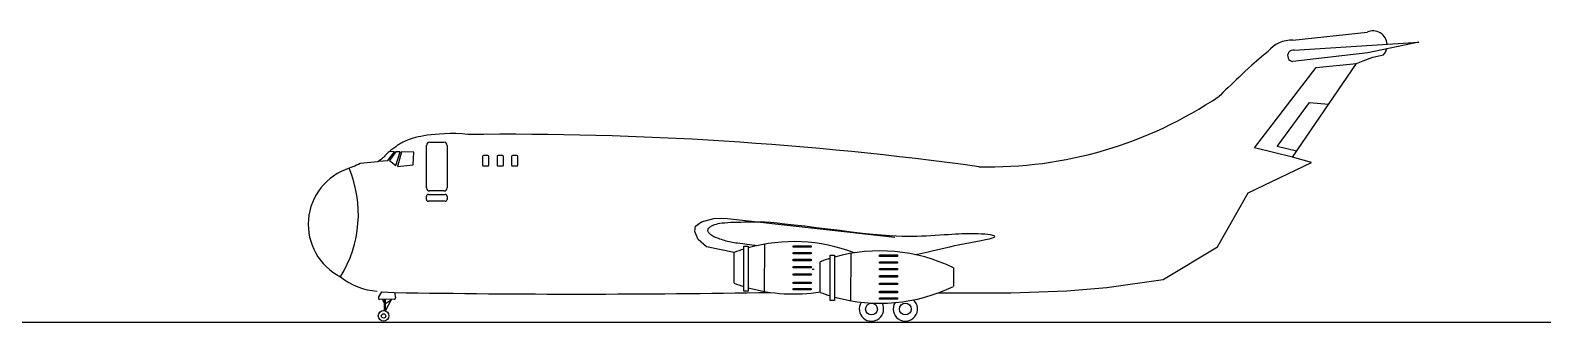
# Model space of a CAD drawing. Extents: x -166 to 11, y 0 to 66.
# Drawn here: x -99.52 to -50.92, y -0.05 to 9.34 of the extents above; entities that cross this region are included whole.
import ezdxf

# ---------------------------------------------------------------- set-up
doc = ezdxf.new("R2010")
doc.units = 0
doc.layers.get('0').update_dxf_attribs({"linetype": 'CONTINUOUS'})
doc.layers.add('AVION', color=7, linetype='CONTINUOUS')

# ---------------------------------------------------------------- blocks, each defined once
blk = doc.blocks.new('AVIO3_A')
for p, q in [((29.217, 9.023), (31.6, 9.281)), ((29.26, 8.703), (33.267, 8.959)), ((33.267, 8.959), (31.626, 8.618)), ((29.199, 5.264), (31.26, 8.281)), ((31.626, 8.618), (29.217, 8.34)), ((29.963, 8.148), (31.26, 8.281)), ((31.26, 8.281), (31.468, 8.364)), ((31.468, 8.364), (31.783, 8.475)), ((31.783, 8.475), (32.127, 8.555)), ((27.981, 5.568), (29.963, 8.148)), ((28.705, 5.61), (29.75, 7.018)), ((29.75, 7.018), (30.361, 6.965)), ((0.136, 5.165), (0.355, 5.441)), ((0.355, 5.441), (0.19, 5.452)), ((0.392, 5.441), (0.19, 5.156)), ((0.533, 5.441), (0.392, 5.441)), ((0.396, 5), (0.533, 5.441)), ((0.574, 5.441), (0.442, 4.966)), ((0.97, 5.425), (0.574, 5.441)), ((0.946, 5.024), (0.97, 5.425)), ((1.377, 4.285), (1.377, 5.647)), ((1.478, 5.747), (1.939, 5.747)), ((2.04, 5.647), (2.04, 4.285)), ((29.199, 5.264), (27.981, 5.568)), ((27.981, 5.568), (27.981, 5.568)), ((29.334, 5.461), (28.705, 5.61)), ((-0.162, 5.137), (0.136, 5.165)), ((0.19, 5.156), (0.396, 5)), ((0.442, 4.966), (0.946, 5.024)), ((3.181, 5.288), (3.181, 5.016)), ((3.354, 5.32), (3.212, 5.32)), ((3.212, 4.985), (3.354, 4.985)), ((3.386, 5.016), (3.386, 5.288)), ((3.646, 5.288), (3.646, 5.016)), ((3.819, 5.32), (3.677, 5.32)), ((3.677, 4.985), (3.819, 4.985)), ((3.851, 5.016), (3.851, 5.288)), ((4.111, 5.288), (4.111, 5.016)), ((4.284, 5.32), (4.142, 5.32)), ((4.142, 4.985), (4.284, 4.985)), ((4.315, 5.016), (4.315, 5.288)), ((27.781, 4.128), (29.813, 5.092)), ((29.813, 5.092), (29.199, 5.264)), ((1.377, 3.913), (1.377, 4.01)), ((1.44, 4.073), (1.977, 4.073)), ((1.939, 4.185), (1.478, 4.185)), ((2.04, 4.01), (2.04, 3.913)), ((26.793, 2.385), (27.781, 4.128)), ((1.977, 3.85), (1.44, 3.85)), ((10, 2.883), (10.022, 3.047)), ((10.022, 3.047), (10.217, 3.188)), ((10.217, 3.188), (10.608, 3.296)), ((10.608, 3.296), (10.866, 3.309)), ((10.866, 3.309), (11.05, 3.296)), ((11.05, 3.296), (16.426, 2.702)), ((10.111, 2.622), (10, 2.883)), ((10.379, 2.39), (10.111, 2.622)), ((12.241, 2.475), (12.23, 0.957)), ((11.259, 2.202), (10.379, 2.39)), ((11.259, 1.224), (11.259, 2.207)), ((11.579, 2.413), (11.716, 2.413)), ((11.579, 0.96), (11.579, 2.413)), ((11.716, 2.413), (11.716, 0.96)), ((13.157, 2.379), (13.157, 2.425)), ((13.74, 2.379), (13.157, 2.379)), ((13.157, 2.161), (13.157, 2.207)), ((13.74, 2.161), (13.157, 2.161)), ((13.157, 1.944), (13.157, 1.99)), ((13.74, 1.944), (13.157, 1.944)), ((13.168, 2.425), (13.74, 2.425)), ((13.168, 2.207), (13.74, 2.207)), ((13.168, 1.99), (13.74, 1.99)), ((13.74, 2.425), (13.74, 2.379)), ((13.74, 2.207), (13.74, 2.161)), ((13.74, 1.99), (13.74, 1.944)), ((14.352, 2.116), (14.49, 2.116)), ((14.352, 0.663), (14.352, 2.116)), ((14.49, 2.116), (14.49, 0.663)), ((15.014, 2.178), (15.003, 0.66)), ((15.93, 2.081), (15.93, 2.127)), ((16.513, 2.081), (15.93, 2.081)), ((15.941, 2.127), (16.513, 2.127)), ((16.513, 2.127), (16.513, 2.081)), ((25.045, 1.337), (26.793, 2.385)), ((13.157, 1.715), (13.157, 1.761)), ((13.74, 1.715), (13.157, 1.715)), ((13.157, 1.475), (13.157, 1.521)), ((13.74, 1.475), (13.157, 1.475)), ((13.168, 1.761), (13.74, 1.761)), ((13.168, 1.521), (13.74, 1.521)), ((13.74, 1.761), (13.74, 1.715)), ((13.74, 1.521), (13.74, 1.475)), ((13.83, 1.66), (13.773, 1.665)), ((14.032, 0.926), (14.032, 1.91)), ((15.93, 1.864), (15.93, 1.91)), ((16.513, 1.864), (15.93, 1.864)), ((15.93, 1.647), (15.93, 1.693)), ((16.513, 1.647), (15.93, 1.647)), ((15.93, 1.418), (15.93, 1.464)), ((15.941, 1.91), (16.513, 1.91)), ((15.941, 1.693), (16.513, 1.693)), ((15.941, 1.464), (16.513, 1.464)), ((16.513, 1.91), (16.513, 1.864)), ((16.513, 1.693), (16.513, 1.647)), ((16.513, 1.464), (16.513, 1.418)), ((18.307, 1.715), (18.307, 1.121)), ((13.157, 1.212), (13.157, 1.258)), ((13.74, 1.212), (13.157, 1.212)), ((13.157, 1.006), (13.157, 1.052)), ((13.74, 1.006), (13.157, 1.006)), ((13.168, 1.258), (13.74, 1.258)), ((13.168, 1.052), (13.74, 1.052)), ((13.74, 1.258), (13.74, 1.212)), ((13.74, 1.052), (13.74, 1.006)), ((16.513, 1.418), (15.93, 1.418)), ((15.93, 1.178), (15.93, 1.224)), ((16.513, 1.178), (15.93, 1.178)), ((15.941, 1.224), (16.513, 1.224)), ((16.513, 1.224), (16.513, 1.178)), ((20.148, 0.916), (21.948, 0.979)), ((21.948, 0.979), (23.238, 1.079)), ((23.238, 1.079), (25.045, 1.337)), ((-0.163, 0.765), (-0.06, 0.941)), ((0.344, 0.703), (-0.126, 0.701)), ((-0.06, 0.941), (0.347, 0.923)), ((0.03, 0.572), (-0.032, 0.7)), ((0.031, 0.339), (0.031, 0.702)), ((0.062, 0.33), (0.062, 0.702)), ((0.062, 0.574), (0.254, 0.7)), ((0.066, 0.329), (0.256, 0.695)), ((0.347, 0.923), (0.385, 0.754)), ((11.716, 0.96), (11.579, 0.96)), ((14.49, 0.663), (14.352, 0.663)), ((15.93, 0.915), (15.93, 0.961)), ((16.513, 0.915), (15.93, 0.915)), ((15.93, 0.709), (15.93, 0.755)), ((16.513, 0.709), (15.93, 0.709)), ((15.941, 0.961), (16.513, 0.961)), ((15.941, 0.755), (16.513, 0.755)), ((16.513, 0.961), (16.513, 0.915)), ((16.513, 0.755), (16.513, 0.709))]:
    blk.add_line(p, q)
for points in [[(28.416, 8.662), (28.212, 8.495), (28.041, 8.35), (27.897, 8.225), (27.774, 8.114), (27.669, 8.016), (27.575, 7.926), (27.489, 7.842), (27.404, 7.759), (27.318, 7.676), (27.229, 7.592), (27.141, 7.508), (27.053, 7.425), (26.967, 7.343), (26.885, 7.264), (26.844, 7.223)], [(2.707, 5.997), (2.529, 6.016), (2.325, 6.026), (2.136, 6.027), (1.962, 6.02), (1.802, 6.011), (1.657, 5.999), (1.525, 5.986), (1.404, 5.97), (1.295, 5.953), (1.196, 5.935), (1.106, 5.916), (1.024, 5.896), (0.95, 5.876), (0.882, 5.856), (0.82, 5.835), (0.764, 5.815), (0.714, 5.794), (0.667, 5.773), (0.624, 5.752), (0.585, 5.731), (0.548, 5.71), (0.514, 5.69), (0.482, 5.669), (0.45, 5.648), (0.42, 5.626), (0.39, 5.605), (0.361, 5.583), (0.331, 5.56), (0.3, 5.537), (0.269, 5.514), (0.237, 5.49), (0.206, 5.465), (0.176, 5.44), (0.146, 5.415), (0.118, 5.389), (0.091, 5.363), (0.067, 5.337), (0.043, 5.311), (0.019, 5.284), (-0.006, 5.258), (-0.034, 5.231), (-0.064, 5.204), (-0.099, 5.177), (-0.139, 5.15), (-0.186, 5.123), (-0.75, 5.062), (-0.806, 5.035), (-0.865, 5.009), (-0.926, 4.983), (-0.988, 4.957), (-1.05, 4.932), (-1.104, 4.91)], [(17.054, 2.143), (17.204, 2.168), (17.351, 2.196), (17.492, 2.226), (17.631, 2.258), (17.768, 2.291), (17.907, 2.324), (18.048, 2.359), (18.195, 2.393), (18.349, 2.428), (18.511, 2.462), (18.683, 2.496), (18.859, 2.529), (19.032, 2.561), (19.196, 2.592), (19.344, 2.622), (19.469, 2.65), (19.564, 2.675), (19.623, 2.699), (19.641, 2.72), (19.623, 2.739), (19.575, 2.755), (19.503, 2.769), (19.413, 2.781), (19.313, 2.791), (19.208, 2.798), (19.106, 2.804), (19.01, 2.808), (18.921, 2.81), (18.835, 2.811), (18.751, 2.81), (18.665, 2.808), (18.575, 2.804), (18.48, 2.799), (18.375, 2.793), (18.261, 2.785), (18.137, 2.777), (18.006, 2.769), (17.868, 2.76), (17.726, 2.752), (17.581, 2.743), (17.434, 2.735), (17.288, 2.728), (17.142, 2.722), (16.993, 2.718), (16.835, 2.717), (16.662, 2.72), (16.469, 2.727), (16.25, 2.74), (16.001, 2.76), (15.715, 2.787), (15.389, 2.822), (15.033, 2.863), (14.658, 2.908), (14.275, 2.955), (13.896, 3.002), (13.531, 3.047), (13.194, 3.087), (12.894, 3.121), (12.641, 3.147), (12.43, 3.165), (12.256, 3.177), (12.11, 3.183), (11.986, 3.186), (11.878, 3.185), (11.778, 3.183), (11.68, 3.18), (11.579, 3.177), (11.474, 3.174), (11.367, 3.172), (11.261, 3.168), (11.158, 3.165), (11.059, 3.16), (10.967, 3.153), (10.883, 3.145), (10.808, 3.135), (10.743, 3.124), (10.686, 3.11), (10.637, 3.096), (10.595, 3.081), (10.559, 3.066), (10.529, 3.05), (10.502, 3.035), (10.48, 3.019), (10.461, 3.004), (10.445, 2.989), (10.432, 2.975), (10.423, 2.96), (10.417, 2.945), (10.413, 2.93), (10.412, 2.915)], [(10.412, 2.915), (10.414, 2.9), (10.418, 2.884), (10.426, 2.868), (10.436, 2.851), (10.45, 2.834), (10.468, 2.817), (10.49, 2.799), (10.515, 2.78), (10.545, 2.761), (10.579, 2.742), (10.616, 2.723), (10.657, 2.704), (10.7, 2.685), (10.746, 2.666), (10.794, 2.648), (10.844, 2.631), (10.895, 2.615), (10.948, 2.6), (11.001, 2.586), (11.055, 2.573), (11.109, 2.561), (11.162, 2.55), (11.215, 2.54), (11.267, 2.53), (11.318, 2.522), (11.376, 2.513), (11.449, 2.503), (11.545, 2.491), (11.673, 2.476), (11.84, 2.457), (12.036, 2.435)], [(17.827, 0.916), (20.148, 0.916)]]:
    blk.add_lwpolyline(points)
for centre, radius in [((15.676, 0.391), 0.191), ((16.763, 0.391), 0.191), ((0, 0.171), 0.171), ((0, 0.171), 0.0699)]:
    blk.add_circle(centre, radius)
for centre, radius, start, end in [((31.788, 8.863), 0.458, 3.7992, 114.1609), ((29.17, 8.057), 0.967, 87.2377, 141.2722), ((29.229, 8.523), 0.183, 80.3564, 266.2323), ((31.788, 8.863), 0.458, 317.6764, 344.8249), ((19.442, 18.171), 13.215, 268.6412, 304.0636), ((3.912, -105.439), 111.442, 82.15206, 90.61957), ((1.478, 5.647), 0.101, 90, 180), ((1.939, 5.647), 0.101, 0, 90), ((-0.534, 3.112), 1.887, 107.5856, 243.2483), ((-4.629, 3.44), 3.819, 328.1919, 22.6421), ((3.212, 5.288), 0.0313, 90, 180), ((3.212, 5.016), 0.0313, 180, 270), ((3.354, 5.288), 0.0313, 0, 90), ((3.354, 5.016), 0.0313, 270, 0), ((3.677, 5.288), 0.0313, 90, 180), ((3.677, 5.016), 0.0313, 180, 270), ((3.819, 5.288), 0.0313, 0, 90), ((3.819, 5.016), 0.0313, 270, 0), ((4.142, 5.288), 0.0313, 90, 180), ((4.142, 5.016), 0.0313, 180, 270), ((4.284, 5.288), 0.0313, 0, 90), ((4.284, 5.016), 0.0313, 270, 0), ((1.478, 4.285), 0.101, 180, 270), ((1.44, 4.01), 0.0629, 90, 180), ((1.44, 3.913), 0.0629, 180, 270), ((1.939, 4.285), 0.101, 270, 0), ((1.977, 4.01), 0.0629, 0, 90), ((1.977, 3.913), 0.0629, 270, 0), ((13.171, -2.862), 5.418, 68.9647, 105.5697), ((13.171, -2.862), 5.418, 107.0813, 110.659), ((15.944, -3.159), 5.418, 107.0813, 110.659), ((15.944, -3.159), 5.418, 64.1324, 105.5697), ((-0.071, 3.038), 2.078, 230.8311, 266.188), ((13.171, 6.293), 5.418, 249.341, 252.9187), ((13.171, 6.293), 5.418, 254.4303, 279.1531), ((15.944, 5.995), 5.418, 254.4303, 295.8676), ((-0.126, 0.744), 0.0423, 149.766, 270.1918), ((0.344, 0.745), 0.0423, 270.1918, 12.7931), ((6.31, 348.327), 347.455, 269.01657, 271.00988), ((15.944, 5.995), 5.418, 249.341, 252.9187), ((15.676, 0.391), 0.391, 147.5734, 28.7405), ((16.763, 0.391), 0.391, 147.5734, 49.0537)]:
    blk.add_arc(centre, radius, start, end)

msp = doc.modelspace()

# ---------------------------------------------------------------- linework, layer by layer
msp.add_line((-165.978, -0.025), (11.04, -0.025))

# ---------------------------------------------------------------- block references
at = {"layer": 'AVION'}
msp.add_blockref('AVIO3_A', (-88.168, 0), dxfattribs=at)

doc.saveas('drawing.dxf')
